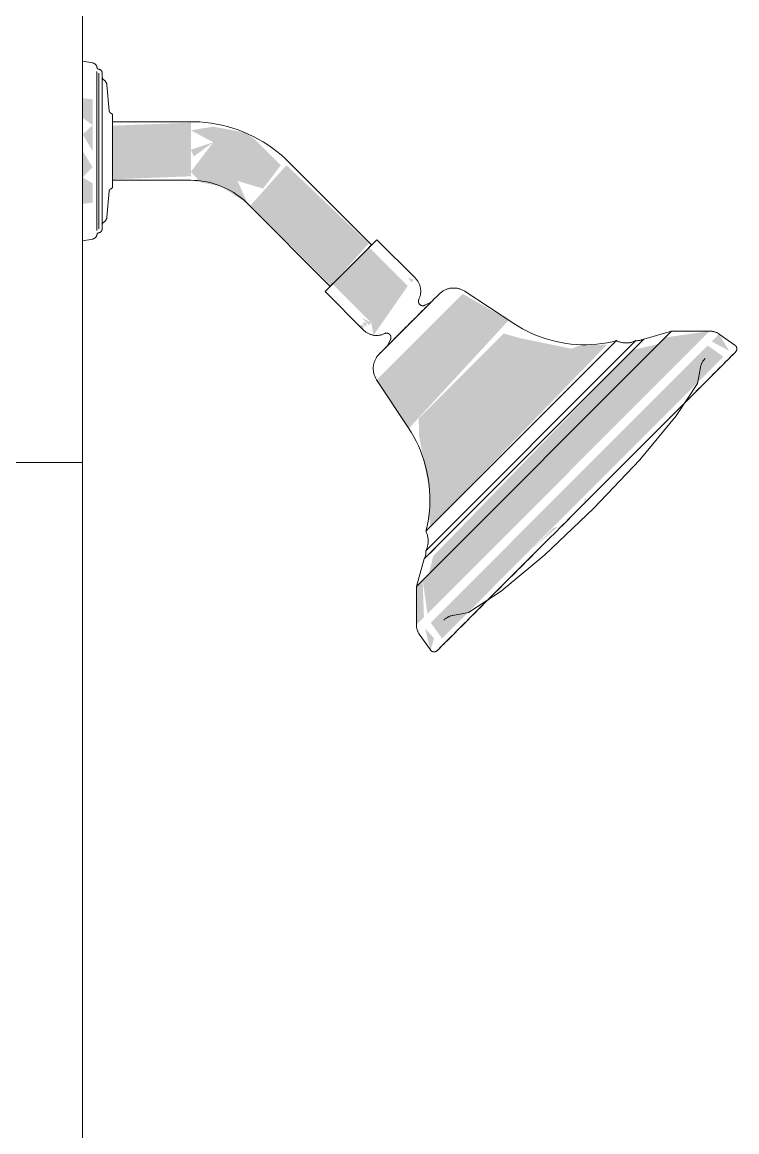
# Model space of a CAD drawing. Header units: inches. Extents: x -23034 to -8448, y -290 to 853.
# Drawn here: x -18796.84 to -18787.08, y 58.61 to 73.76 of the extents above; entities that cross this region are included whole.
import ezdxf

# ---------------------------------------------------------------- set-up
doc = ezdxf.new("R2010")
doc.units = ezdxf.units.IN
doc.header["$MEASUREMENT"] = 0
for name, color, linetype, lineweight in [('A-WALL-PATT', 111, 'Continuous', 25), ('I-WALL', 2, 'Continuous', 9), ('P-SANR-FIXT', 6, 'Continuous', 9)]:
    doc.layers.add(name, color=color, linetype=linetype, lineweight=lineweight)

# ---------------------------------------------------------------- blocks, each defined once
blk = doc.blocks.new('Shower-Kohler-Devonshire-T396_4X - Oil Rubbed Bronze-74810-Section 8')
at = {"layer": 'P-SANR-FIXT'}
h = blk.add_hatch(color=50, dxfattribs=at)
h.paths.add_polyline_path([(-25643.066, 72.353), (-25643.066, 72.706), (-25643.203, 72.72), (-25643.203, 72.451)], flags=0)
h.paths.add_polyline_path([(-25643.066, 72), (-25643.066, 72.353), (-25643.203, 72.225)], flags=0)
for points in [[(-25642.793, 71.614), (-25641.725, 71.655), (-25641.725, 72.386), (-25642.793, 72.346), (-25642.793, 71.65)], [(-25639.813, 70.163), (-25639.295, 70.738), (-25640.419, 71.806), (-25640.909, 71.259), (-25639.886, 70.236)], [(-25639.23, 69.486), (-25638.762, 70.159), (-25639.262, 69.659)], [(-25638.749, 68.212), (-25637.384, 69.691), (-25638.014, 70.051), (-25639.188, 68.877), (-25638.771, 68.244)], [(-25638.451, 66.874), (-25636.042, 69.357), (-25636.411, 69.347), (-25636.527, 69.302), (-25637.221, 69.444), (-25637.453, 69.509), (-25638.613, 68.349), (-25638.609, 68.118), (-25638.454, 67.294), (-25638.475, 67.025), (-25638.461, 66.939)], [(-25638.473, 66.231), (-25635.334, 69.369), (-25635.686, 69.285), (-25638.415, 66.472)]]:
    blk.add_hatch(color=50, dxfattribs=at).paths.add_polyline_path(points, flags=0)
h = blk.add_hatch(color=50, dxfattribs=at)
h.paths.add_polyline_path([(-25641.419, 72.119), (-25641.725, 72.019), (-25641.685, 71.926)], flags=0)
h.paths.add_polyline_path([(-25640.947, 71.278), (-25641.087, 71.591), (-25640.737, 71.487), (-25640.497, 71.806), (-25640.841, 72.151), (-25640.998, 72.255), (-25641.419, 72.332), (-25641.725, 72.283), (-25641.419, 72.119), (-25641.725, 71.717), (-25641.629, 71.614), (-25641.68, 71.591), (-25641.304, 71.516), (-25641.087, 71.372)], flags=0)
h = blk.add_hatch(color=50, dxfattribs=at)
h.paths.add_polyline_path([(-25643.203, 71.28), (-25643.066, 71.294), (-25643.066, 71.558), (-25643.203, 71.64)], flags=0)
h.paths.add_polyline_path([(-25643.203, 71.64), (-25643.066, 71.779), (-25643.203, 72), (-25643.203, 71.65)], flags=0)
h = blk.add_hatch(color=50, dxfattribs=at)
h.paths.add_polyline_path([(-25639.295, 69.626), (-25639.262, 69.659), (-25639.388, 69.722)], flags=0)
h.paths.add_polyline_path([(-25639.328, 69.593), (-25639.331, 69.659), (-25639.391, 69.659)], flags=0)
h.paths.add_polyline_path([(-25639.366, 69.556), (-25639.363, 69.626), (-25639.43, 69.626)], flags=0)
h.paths.add_polyline_path([(-25639.262, 69.659), (-25638.762, 70.159), (-25639.29, 70.686), (-25639.79, 70.186), (-25639.3, 69.697)], flags=0)
h.paths.add_polyline_path([(-25638.711, 70.211), (-25638.678, 70.244), (-25638.762, 70.268)], flags=0)
h = blk.add_hatch(color=50, dxfattribs=at)
h.paths.add_polyline_path([(-25638.559, 66.144), (-25638.493, 65.687), (-25634.638, 69.542), (-25635.248, 69.455), (-25638.473, 66.231)], flags=0)
h.paths.add_polyline_path([(-25638.645, 65.534), (-25638.542, 65.638), (-25638.559, 66.144), (-25638.645, 66.058), (-25638.645, 65.687)], flags=0)
h = blk.add_hatch(color=50, dxfattribs=at)
h.paths.add_polyline_path([(-25638.453, 65.191), (-25638.402, 65.349), (-25638.527, 65.485)], flags=0)
h.paths.add_polyline_path([(-25638.295, 65.349), (-25634.452, 69.192), (-25634.667, 69.346), (-25638.449, 65.563)], flags=0)
h.paths.add_polyline_path([(-25634.373, 69.271), (-25634.511, 69.502), (-25634.611, 69.401), (-25634.452, 69.314)], flags=0)
h = blk.add_hatch(color=50, dxfattribs=at)
h.paths.add_polyline_path([(-25636.349, 67.245), (-25636.347, 67.144), (-25636.326, 67.27)], flags=0)
h.paths.add_polyline_path([(-25637.043, 66.587), (-25636.714, 66.872), (-25636.772, 66.856), (-25636.991, 66.639)], flags=0)
at = {"layer": 'P-SANR-FIXT', "color": 250}
for p, q in [((-25643.066, 73.201), (-25643.203, 73.225)), ((-25643.007, 72), (-25643.007, 73.085)), ((-25643.007, 73.085), (-25643.007, 72)), ((-25642.981, 72), (-25642.981, 73.061)), ((-25642.981, 73.061), (-25642.981, 72)), ((-25642.893, 72.951), (-25642.925, 72.982)), ((-25642.84, 72.548), (-25642.871, 72.903)), ((-25641.725, 72.4), (-25642.793, 72.4)), ((-25642.793, 72), (-25642.793, 72.4)), ((-25642.793, 72.4), (-25642.793, 72.386)), ((-25643.007, 72), (-25643.007, 70.915)), ((-25643.007, 70.915), (-25643.007, 72)), ((-25642.981, 72), (-25642.981, 70.939)), ((-25642.981, 70.939), (-25642.981, 72)), ((-25642.793, 71.654), (-25642.793, 72)), ((-25639.257, 70.719), (-25640.381, 71.844)), ((-25642.793, 71.6), (-25642.793, 71.649)), ((-25642.793, 71.614), (-25642.793, 71.6)), ((-25642.793, 71.6), (-25641.725, 71.6)), ((-25642.871, 71.097), (-25642.84, 71.452)), ((-25640.947, 71.278), (-25639.822, 70.153)), ((-25642.925, 71.018), (-25642.893, 71.049)), ((-25643.203, 70.775), (-25643.066, 70.799)), ((-25639.893, 70.083), (-25639.186, 70.79)), ((-25639.295, 70.681), (-25639.257, 70.719)), ((-25639.257, 70.719), (-25639.266, 70.709)), ((-25638.659, 70.263), (-25639.186, 70.79)), ((-25639.822, 70.153), (-25639.785, 70.191)), ((-25639.813, 70.163), (-25639.822, 70.153)), ((-25639.893, 70.083), (-25639.366, 69.556)), ((-25637.316, 69.646), (-25637.98, 70.084)), ((-25638.445, 69.937), (-25639.04, 69.341)), ((-25639.04, 69.341), (-25638.445, 69.937)), ((-25638.445, 69.937), (-25638.531, 69.894)), ((-25635.161, 69.542), (-25638.645, 66.058)), ((-25635.161, 69.542), (-25635.537, 69.434)), ((-25634.638, 69.542), (-25635.161, 69.542)), ((-25638.998, 69.427), (-25639.04, 69.341)), ((-25635.537, 69.434), (-25638.537, 66.434)), ((-25635.646, 69.412), (-25638.515, 66.543)), ((-25638.515, 66.543), (-25635.646, 69.412)), ((-25635.913, 69.412), (-25638.515, 66.81)), ((-25635.686, 69.285), (-25635.537, 69.434)), ((-25634.294, 69.35), (-25634.511, 69.502)), ((-25639.188, 68.877), (-25638.749, 68.212)), ((-25635.899, 67.644), (-25635.978, 67.564)), ((-25638.537, 66.434), (-25638.389, 66.582)), ((-25638.537, 66.434), (-25638.645, 66.058)), ((-25638.645, 66.058), (-25638.645, 65.534)), ((-25638.605, 65.407), (-25638.453, 65.191))]:
    blk.add_line(p, q, dxfattribs=at)
at = {"layer": 'P-SANR-FIXT', "color": 250, "flags": 128}
for points in [[(-25643.066, 73.201), (-25643.063, 73.2), (-25643.06, 73.199), (-25643.057, 73.199), (-25643.055, 73.198), (-25643.052, 73.197), (-25643.049, 73.196), (-25643.047, 73.194), (-25643.044, 73.193), (-25643.041, 73.192), (-25643.039, 73.19), (-25643.037, 73.188), (-25643.034, 73.187), (-25643.032, 73.185), (-25643.03, 73.183), (-25643.028, 73.181), (-25643.026, 73.179), (-25643.024, 73.177), (-25643.022, 73.174), (-25643.02, 73.172), (-25643.018, 73.17), (-25643.017, 73.167), (-25643.015, 73.165), (-25643.014, 73.162), (-25643.012, 73.16), (-25643.011, 73.157), (-25643.01, 73.154), (-25643.009, 73.151), (-25643.008, 73.149), (-25643.008, 73.146), (-25643.007, 73.143), (-25643.007, 73.141)], [(-25643.007, 73.141), (-25643.007, 73.14), (-25643.007, 73.139), (-25643.006, 73.138), (-25643.006, 73.137), (-25643.006, 73.136), (-25643.006, 73.135), (-25643.006, 73.134), (-25643.005, 73.133), (-25643.005, 73.132), (-25643.005, 73.131), (-25643.004, 73.13), (-25643.004, 73.129), (-25643.003, 73.128), (-25643.003, 73.127), (-25643.002, 73.127), (-25643.002, 73.126), (-25643.001, 73.125), (-25643, 73.124), (-25643, 73.123), (-25642.999, 73.123), (-25642.998, 73.122), (-25642.997, 73.121), (-25642.997, 73.121), (-25642.996, 73.12), (-25642.995, 73.12), (-25642.994, 73.119), (-25642.993, 73.119), (-25642.992, 73.118), (-25642.991, 73.118), (-25642.991, 73.117), (-25642.99, 73.117), (-25642.989, 73.117), (-25642.988, 73.116), (-25642.987, 73.116), (-25642.986, 73.116), (-25642.985, 73.116), (-25642.984, 73.116), (-25642.983, 73.116), (-25642.982, 73.116), (-25642.981, 73.116)], [(-25642.981, 73.116), (-25642.979, 73.115), (-25642.977, 73.115), (-25642.975, 73.114), (-25642.973, 73.114), (-25642.971, 73.113), (-25642.97, 73.113), (-25642.968, 73.112), (-25642.966, 73.111), (-25642.964, 73.11), (-25642.962, 73.109), (-25642.96, 73.108), (-25642.959, 73.107), (-25642.957, 73.106), (-25642.956, 73.104), (-25642.954, 73.103), (-25642.952, 73.102), (-25642.951, 73.1), (-25642.95, 73.099), (-25642.948, 73.097), (-25642.947, 73.095), (-25642.946, 73.094), (-25642.945, 73.092), (-25642.944, 73.09), (-25642.943, 73.088), (-25642.942, 73.087), (-25642.941, 73.085), (-25642.94, 73.083), (-25642.94, 73.081), (-25642.939, 73.079), (-25642.938, 73.077), (-25642.938, 73.075), (-25642.938, 73.073), (-25642.937, 73.071), (-25642.937, 73.069), (-25642.937, 73.067), (-25642.937, 73.065)], [(-25642.937, 72), (-25642.937, 72.043), (-25642.937, 72.085), (-25642.937, 72.127), (-25642.937, 72.17), (-25642.937, 72.212), (-25642.937, 72.253), (-25642.937, 72.294), (-25642.937, 72.335), (-25642.937, 72.375), (-25642.937, 72.415), (-25642.937, 72.454), (-25642.937, 72.492), (-25642.937, 72.529), (-25642.937, 72.566), (-25642.937, 72.601), (-25642.937, 72.636), (-25642.937, 72.67), (-25642.937, 72.702), (-25642.937, 72.734), (-25642.937, 72.764), (-25642.937, 72.793), (-25642.937, 72.821), (-25642.937, 72.847), (-25642.937, 72.872), (-25642.937, 72.896), (-25642.937, 72.918), (-25642.937, 72.939), (-25642.937, 72.959), (-25642.937, 72.976), (-25642.937, 72.993), (-25642.937, 73.007), (-25642.937, 73.02), (-25642.937, 73.032), (-25642.937, 73.041), (-25642.937, 73.049), (-25642.937, 73.056), (-25642.937, 73.061), (-25642.937, 73.064), (-25642.937, 73.065)], [(-25642.937, 73.065), (-25642.937, 73.064), (-25642.937, 73.062), (-25642.937, 73.057), (-25642.937, 73.051), (-25642.937, 73.044), (-25642.937, 73.034), (-25642.937, 73.023), (-25642.937, 73.011), (-25642.937, 72.997), (-25642.937, 72.981), (-25642.937, 72.964), (-25642.937, 72.945), (-25642.937, 72.924), (-25642.937, 72.902), (-25642.937, 72.879), (-25642.937, 72.854), (-25642.937, 72.828), (-25642.937, 72.801), (-25642.937, 72.772), (-25642.937, 72.742), (-25642.937, 72.711), (-25642.937, 72.679), (-25642.937, 72.645), (-25642.937, 72.611), (-25642.937, 72.575), (-25642.937, 72.539), (-25642.937, 72.502), (-25642.937, 72.464), (-25642.937, 72.425), (-25642.937, 72.386), (-25642.937, 72.346), (-25642.937, 72.305), (-25642.937, 72.264), (-25642.937, 72.223), (-25642.937, 72.181), (-25642.937, 72.139), (-25642.937, 72.097), (-25642.937, 72.054), (-25642.937, 72.011), (-25642.937, 72)], [(-25642.937, 73.012), (-25642.937, 73.01), (-25642.937, 73.009), (-25642.937, 73.007), (-25642.937, 73.005), (-25642.936, 73.004), (-25642.936, 73.002), (-25642.935, 73), (-25642.935, 72.999), (-25642.934, 72.997), (-25642.934, 72.995), (-25642.933, 72.994), (-25642.932, 72.992), (-25642.931, 72.991), (-25642.931, 72.989), (-25642.93, 72.988), (-25642.929, 72.987), (-25642.928, 72.985), (-25642.926, 72.984), (-25642.925, 72.983), (-25642.925, 72.982)], [(-25642.893, 72.951), (-25642.891, 72.948), (-25642.889, 72.946), (-25642.887, 72.944), (-25642.885, 72.941), (-25642.884, 72.939), (-25642.882, 72.936), (-25642.881, 72.934), (-25642.879, 72.931), (-25642.878, 72.928), (-25642.877, 72.925), (-25642.876, 72.923), (-25642.875, 72.92), (-25642.874, 72.917), (-25642.873, 72.914), (-25642.872, 72.911), (-25642.872, 72.908), (-25642.871, 72.905), (-25642.871, 72.903)], [(-25642.84, 72.548), (-25642.84, 72.546), (-25642.84, 72.545), (-25642.84, 72.543), (-25642.839, 72.542), (-25642.839, 72.54), (-25642.838, 72.539), (-25642.838, 72.537), (-25642.837, 72.536), (-25642.837, 72.534), (-25642.836, 72.533), (-25642.835, 72.532), (-25642.834, 72.531), (-25642.834, 72.529), (-25642.833, 72.528), (-25642.832, 72.527), (-25642.831, 72.526), (-25642.83, 72.525), (-25642.829, 72.524), (-25642.828, 72.522), (-25642.826, 72.522), (-25642.825, 72.521), (-25642.824, 72.52), (-25642.823, 72.519), (-25642.821, 72.518), (-25642.82, 72.517), (-25642.819, 72.517), (-25642.817, 72.516), (-25642.816, 72.515), (-25642.815, 72.515)], [(-25642.815, 72.515), (-25642.814, 72.515), (-25642.813, 72.514), (-25642.812, 72.514), (-25642.81, 72.513), (-25642.809, 72.512), (-25642.808, 72.512), (-25642.807, 72.511), (-25642.806, 72.51), (-25642.805, 72.509), (-25642.804, 72.508), (-25642.803, 72.507), (-25642.802, 72.506), (-25642.801, 72.505), (-25642.8, 72.504), (-25642.799, 72.503), (-25642.798, 72.502), (-25642.798, 72.501), (-25642.797, 72.499), (-25642.796, 72.498), (-25642.796, 72.497), (-25642.795, 72.496), (-25642.795, 72.494), (-25642.794, 72.493), (-25642.794, 72.492), (-25642.793, 72.49), (-25642.793, 72.489), (-25642.793, 72.488), (-25642.793, 72.486), (-25642.793, 72.485), (-25642.793, 72.483), (-25642.793, 72.483)], [(-25642.793, 72), (-25642.793, 72.019), (-25642.793, 72.039), (-25642.793, 72.058), (-25642.793, 72.077), (-25642.793, 72.096), (-25642.793, 72.115), (-25642.793, 72.133), (-25642.793, 72.152), (-25642.793, 72.17), (-25642.793, 72.188), (-25642.793, 72.206), (-25642.793, 72.223), (-25642.793, 72.24), (-25642.793, 72.256), (-25642.793, 72.273), (-25642.793, 72.288), (-25642.793, 72.303), (-25642.793, 72.318), (-25642.793, 72.333), (-25642.793, 72.346), (-25642.793, 72.359), (-25642.793, 72.372), (-25642.793, 72.384), (-25642.793, 72.395), (-25642.793, 72.406), (-25642.793, 72.416), (-25642.793, 72.426), (-25642.793, 72.434), (-25642.793, 72.443), (-25642.793, 72.45), (-25642.793, 72.456), (-25642.793, 72.462), (-25642.793, 72.468), (-25642.793, 72.472), (-25642.793, 72.476), (-25642.793, 72.479), (-25642.793, 72.481), (-25642.793, 72.482), (-25642.793, 72.483)], [(-25642.793, 72.483), (-25642.793, 72.482), (-25642.793, 72.481), (-25642.793, 72.479), (-25642.793, 72.476), (-25642.793, 72.473), (-25642.793, 72.469), (-25642.793, 72.464), (-25642.793, 72.458), (-25642.793, 72.452), (-25642.793, 72.445), (-25642.793, 72.437), (-25642.793, 72.428), (-25642.793, 72.419), (-25642.793, 72.409), (-25642.793, 72.398), (-25642.793, 72.387)], [(-25640.381, 71.844), (-25640.436, 71.896), (-25640.493, 71.947), (-25640.552, 71.995), (-25640.612, 72.04), (-25640.675, 72.084), (-25640.739, 72.124), (-25640.805, 72.162), (-25640.872, 72.198), (-25640.941, 72.231), (-25641.01, 72.261), (-25641.081, 72.288), (-25641.153, 72.312), (-25641.226, 72.333), (-25641.3, 72.352), (-25641.375, 72.367), (-25641.449, 72.38), (-25641.525, 72.389), (-25641.601, 72.396), (-25641.676, 72.399), (-25641.725, 72.4)], [(-25642.937, 72), (-25642.937, 71.957), (-25642.937, 71.915), (-25642.937, 71.873), (-25642.937, 71.83), (-25642.937, 71.788), (-25642.937, 71.747), (-25642.937, 71.706), (-25642.937, 71.665), (-25642.937, 71.625), (-25642.937, 71.585), (-25642.937, 71.546), (-25642.937, 71.508), (-25642.937, 71.471), (-25642.937, 71.434), (-25642.937, 71.399), (-25642.937, 71.364), (-25642.937, 71.33), (-25642.937, 71.298), (-25642.937, 71.266), (-25642.937, 71.236), (-25642.937, 71.207), (-25642.937, 71.179), (-25642.937, 71.153), (-25642.937, 71.128), (-25642.937, 71.104), (-25642.937, 71.082), (-25642.937, 71.061), (-25642.937, 71.041), (-25642.937, 71.024), (-25642.937, 71.007), (-25642.937, 70.993), (-25642.937, 70.98), (-25642.937, 70.968), (-25642.937, 70.959), (-25642.937, 70.951), (-25642.937, 70.944), (-25642.937, 70.939), (-25642.937, 70.936), (-25642.937, 70.935)], [(-25642.937, 70.935), (-25642.937, 70.936), (-25642.937, 70.938), (-25642.937, 70.943), (-25642.937, 70.949), (-25642.937, 70.956), (-25642.937, 70.966), (-25642.937, 70.977), (-25642.937, 70.989), (-25642.937, 71.003), (-25642.937, 71.019), (-25642.937, 71.036), (-25642.937, 71.055), (-25642.937, 71.076), (-25642.937, 71.098), (-25642.937, 71.121), (-25642.937, 71.146), (-25642.937, 71.172), (-25642.937, 71.199), (-25642.937, 71.228), (-25642.937, 71.258), (-25642.937, 71.289), (-25642.937, 71.321), (-25642.937, 71.355), (-25642.937, 71.389), (-25642.937, 71.425), (-25642.937, 71.461), (-25642.937, 71.498), (-25642.937, 71.536), (-25642.937, 71.575), (-25642.937, 71.614), (-25642.937, 71.654), (-25642.937, 71.695), (-25642.937, 71.736), (-25642.937, 71.777), (-25642.937, 71.819), (-25642.937, 71.861), (-25642.937, 71.903), (-25642.937, 71.946), (-25642.937, 71.989), (-25642.937, 72)], [(-25642.793, 71.65), (-25642.793, 71.664), (-25642.793, 71.678), (-25642.793, 71.692), (-25642.793, 71.708), (-25642.793, 71.723), (-25642.793, 71.739), (-25642.793, 71.756), (-25642.793, 71.773), (-25642.793, 71.79), (-25642.793, 71.807), (-25642.793, 71.825), (-25642.793, 71.843), (-25642.793, 71.862), (-25642.793, 71.88), (-25642.793, 71.899), (-25642.793, 71.918), (-25642.793, 71.937), (-25642.793, 71.956), (-25642.793, 71.975), (-25642.793, 71.995), (-25642.793, 72)], [(-25642.793, 71.517), (-25642.793, 71.518), (-25642.793, 71.519), (-25642.793, 71.521), (-25642.793, 71.524), (-25642.793, 71.527), (-25642.793, 71.531), (-25642.793, 71.536), (-25642.793, 71.542), (-25642.793, 71.548), (-25642.793, 71.555), (-25642.793, 71.563), (-25642.793, 71.572), (-25642.793, 71.581), (-25642.793, 71.591), (-25642.793, 71.602), (-25642.793, 71.613), (-25642.793, 71.625), (-25642.793, 71.637), (-25642.793, 71.65)], [(-25642.815, 71.485), (-25642.817, 71.484), (-25642.818, 71.484), (-25642.82, 71.483), (-25642.821, 71.482), (-25642.822, 71.481), (-25642.823, 71.481), (-25642.825, 71.48), (-25642.826, 71.479), (-25642.827, 71.478), (-25642.828, 71.477), (-25642.829, 71.476), (-25642.83, 71.475), (-25642.831, 71.474), (-25642.832, 71.472), (-25642.833, 71.471), (-25642.834, 71.47), (-25642.835, 71.469), (-25642.836, 71.467), (-25642.836, 71.466), (-25642.837, 71.465), (-25642.838, 71.463), (-25642.838, 71.462), (-25642.839, 71.46), (-25642.839, 71.459), (-25642.839, 71.458), (-25642.84, 71.456), (-25642.84, 71.455), (-25642.84, 71.453), (-25642.84, 71.452)], [(-25642.793, 71.517), (-25642.793, 71.516), (-25642.793, 71.515), (-25642.793, 71.513), (-25642.793, 71.512), (-25642.793, 71.51), (-25642.794, 71.509), (-25642.794, 71.508), (-25642.794, 71.506), (-25642.795, 71.505), (-25642.795, 71.504), (-25642.796, 71.503), (-25642.796, 71.501), (-25642.797, 71.5), (-25642.798, 71.499), (-25642.799, 71.498), (-25642.799, 71.497), (-25642.8, 71.496), (-25642.801, 71.494), (-25642.802, 71.493), (-25642.803, 71.492), (-25642.804, 71.492), (-25642.805, 71.491), (-25642.806, 71.49), (-25642.807, 71.489), (-25642.808, 71.488), (-25642.81, 71.487), (-25642.811, 71.487), (-25642.812, 71.486), (-25642.813, 71.486), (-25642.815, 71.485), (-25642.815, 71.485)], [(-25642.793, 71.616), (-25642.793, 71.605), (-25642.793, 71.594), (-25642.793, 71.584), (-25642.793, 71.574), (-25642.793, 71.566), (-25642.793, 71.557), (-25642.793, 71.55), (-25642.793, 71.544), (-25642.793, 71.538), (-25642.793, 71.532), (-25642.793, 71.528), (-25642.793, 71.524), (-25642.793, 71.521), (-25642.793, 71.519), (-25642.793, 71.518), (-25642.793, 71.517)], [(-25641.725, 71.6), (-25641.681, 71.599), (-25641.637, 71.596), (-25641.593, 71.592), (-25641.549, 71.586), (-25641.506, 71.578), (-25641.463, 71.568), (-25641.421, 71.557), (-25641.379, 71.544), (-25641.337, 71.529), (-25641.296, 71.513), (-25641.256, 71.495), (-25641.217, 71.476), (-25641.178, 71.455), (-25641.14, 71.432), (-25641.104, 71.408), (-25641.068, 71.382), (-25641.033, 71.355), (-25640.999, 71.327), (-25640.967, 71.297), (-25640.947, 71.278)], [(-25642.871, 71.097), (-25642.872, 71.094), (-25642.872, 71.091), (-25642.873, 71.088), (-25642.873, 71.085), (-25642.874, 71.082), (-25642.875, 71.079), (-25642.876, 71.076), (-25642.877, 71.073), (-25642.879, 71.07), (-25642.88, 71.068), (-25642.881, 71.065), (-25642.883, 71.062), (-25642.885, 71.06), (-25642.886, 71.057), (-25642.888, 71.055), (-25642.89, 71.053), (-25642.892, 71.05), (-25642.893, 71.049)], [(-25642.981, 70.884), (-25642.982, 70.884), (-25642.983, 70.884), (-25642.984, 70.884), (-25642.985, 70.884), (-25642.986, 70.884), (-25642.987, 70.884), (-25642.988, 70.883), (-25642.989, 70.883), (-25642.99, 70.883), (-25642.991, 70.882), (-25642.992, 70.882), (-25642.993, 70.882), (-25642.994, 70.881), (-25642.995, 70.881), (-25642.996, 70.88), (-25642.996, 70.879), (-25642.997, 70.879), (-25642.998, 70.878), (-25642.999, 70.877), (-25642.999, 70.877), (-25643, 70.876), (-25643.001, 70.875), (-25643.001, 70.874), (-25643.002, 70.874), (-25643.003, 70.873), (-25643.003, 70.872), (-25643.004, 70.871), (-25643.004, 70.87), (-25643.005, 70.869), (-25643.005, 70.868), (-25643.005, 70.867), (-25643.006, 70.866), (-25643.006, 70.865), (-25643.006, 70.864), (-25643.006, 70.863), (-25643.006, 70.862), (-25643.007, 70.861), (-25643.007, 70.86), (-25643.007, 70.859), (-25643.007, 70.859)], [(-25642.937, 70.935), (-25642.937, 70.933), (-25642.937, 70.931), (-25642.937, 70.929), (-25642.938, 70.927), (-25642.938, 70.925), (-25642.939, 70.923), (-25642.939, 70.921), (-25642.94, 70.919), (-25642.94, 70.917), (-25642.941, 70.915), (-25642.942, 70.913), (-25642.943, 70.911), (-25642.944, 70.91), (-25642.945, 70.908), (-25642.946, 70.906), (-25642.947, 70.905), (-25642.948, 70.903), (-25642.95, 70.901), (-25642.951, 70.9), (-25642.953, 70.898), (-25642.954, 70.897), (-25642.956, 70.896), (-25642.957, 70.894), (-25642.959, 70.893), (-25642.961, 70.892), (-25642.962, 70.891), (-25642.964, 70.89), (-25642.966, 70.889), (-25642.968, 70.888), (-25642.97, 70.887), (-25642.972, 70.887), (-25642.974, 70.886), (-25642.975, 70.886), (-25642.977, 70.885), (-25642.979, 70.885), (-25642.981, 70.884)], [(-25642.925, 71.018), (-25642.926, 71.017), (-25642.927, 71.016), (-25642.928, 71.014), (-25642.929, 71.013), (-25642.93, 71.012), (-25642.931, 71.01), (-25642.932, 71.009), (-25642.933, 71.007), (-25642.933, 71.006), (-25642.934, 71.004), (-25642.935, 71.002), (-25642.935, 71.001), (-25642.936, 70.999), (-25642.936, 70.997), (-25642.936, 70.996), (-25642.937, 70.994), (-25642.937, 70.992), (-25642.937, 70.991), (-25642.937, 70.989), (-25642.937, 70.988)], [(-25643.007, 70.859), (-25643.007, 70.856), (-25643.008, 70.853), (-25643.009, 70.851), (-25643.009, 70.848), (-25643.01, 70.845), (-25643.012, 70.842), (-25643.013, 70.84), (-25643.014, 70.837), (-25643.016, 70.835), (-25643.017, 70.832), (-25643.019, 70.83), (-25643.02, 70.827), (-25643.022, 70.825), (-25643.024, 70.823), (-25643.026, 70.821), (-25643.028, 70.819), (-25643.03, 70.817), (-25643.032, 70.815), (-25643.035, 70.813), (-25643.037, 70.811), (-25643.04, 70.81), (-25643.042, 70.808), (-25643.045, 70.807), (-25643.047, 70.805), (-25643.05, 70.804), (-25643.053, 70.803), (-25643.055, 70.802), (-25643.058, 70.801), (-25643.061, 70.8), (-25643.064, 70.8), (-25643.066, 70.799)], [(-25638.659, 70.263), (-25638.652, 70.255), (-25638.645, 70.248), (-25638.639, 70.24), (-25638.633, 70.232), (-25638.627, 70.224), (-25638.622, 70.216), (-25638.617, 70.207), (-25638.612, 70.198), (-25638.608, 70.189), (-25638.604, 70.18), (-25638.6, 70.17), (-25638.597, 70.161), (-25638.594, 70.151), (-25638.592, 70.142), (-25638.59, 70.132), (-25638.588, 70.122), (-25638.587, 70.112), (-25638.586, 70.102), (-25638.586, 70.092), (-25638.586, 70.082), (-25638.586, 70.072), (-25638.587, 70.062), (-25638.588, 70.052), (-25638.59, 70.042), (-25638.591, 70.033), (-25638.594, 70.023), (-25638.596, 70.013), (-25638.6, 70.004), (-25638.603, 69.994), (-25638.607, 69.985), (-25638.611, 69.976), (-25638.612, 69.975)], [(-25638.333, 70.048), (-25638.325, 70.056), (-25638.317, 70.064), (-25638.308, 70.071), (-25638.299, 70.077), (-25638.29, 70.084), (-25638.28, 70.09), (-25638.271, 70.095), (-25638.261, 70.101), (-25638.251, 70.106), (-25638.24, 70.11), (-25638.23, 70.114), (-25638.219, 70.118), (-25638.208, 70.121), (-25638.198, 70.123), (-25638.187, 70.126), (-25638.176, 70.128), (-25638.164, 70.129), (-25638.153, 70.13), (-25638.142, 70.13), (-25638.131, 70.13), (-25638.12, 70.13), (-25638.108, 70.129), (-25638.097, 70.128), (-25638.086, 70.126), (-25638.075, 70.124), (-25638.064, 70.121), (-25638.053, 70.118), (-25638.043, 70.115), (-25638.032, 70.111), (-25638.022, 70.107), (-25638.012, 70.102), (-25638.002, 70.097), (-25637.992, 70.091), (-25637.982, 70.085), (-25637.98, 70.084)], [(-25638.333, 70.048), (-25638.334, 70.048), (-25638.335, 70.047), (-25638.336, 70.045), (-25638.339, 70.043), (-25638.341, 70.04), (-25638.345, 70.037), (-25638.349, 70.032), (-25638.354, 70.028), (-25638.36, 70.022), (-25638.366, 70.016), (-25638.372, 70.009), (-25638.38, 70.002), (-25638.387, 69.994), (-25638.396, 69.986), (-25638.405, 69.977), (-25638.414, 69.967), (-25638.424, 69.957), (-25638.435, 69.947), (-25638.446, 69.936), (-25638.457, 69.924), (-25638.469, 69.912), (-25638.482, 69.9), (-25638.495, 69.887), (-25638.508, 69.874), (-25638.521, 69.86), (-25638.535, 69.846), (-25638.55, 69.832), (-25638.564, 69.817), (-25638.579, 69.803), (-25638.594, 69.787), (-25638.61, 69.772), (-25638.625, 69.756), (-25638.641, 69.741), (-25638.657, 69.725), (-25638.673, 69.709), (-25638.689, 69.692), (-25638.705, 69.676), (-25638.722, 69.66), (-25638.738, 69.644), (-25638.754, 69.627), (-25638.771, 69.611), (-25638.787, 69.594), (-25638.803, 69.578), (-25638.819, 69.562), (-25638.835, 69.546), (-25638.851, 69.53), (-25638.867, 69.515), (-25638.883, 69.499), (-25638.898, 69.484), (-25638.913, 69.469), (-25638.928, 69.454), (-25638.942, 69.44), (-25638.956, 69.425), (-25638.97, 69.412), (-25638.983, 69.398), (-25638.996, 69.385), (-25639.009, 69.373), (-25639.021, 69.36), (-25639.033, 69.349), (-25639.044, 69.337), (-25639.055, 69.327), (-25639.065, 69.316), (-25639.075, 69.306), (-25639.084, 69.297), (-25639.093, 69.288), (-25639.101, 69.28), (-25639.109, 69.273), (-25639.116, 69.266), (-25639.122, 69.259), (-25639.128, 69.254), (-25639.133, 69.248), (-25639.138, 69.244), (-25639.142, 69.24), (-25639.145, 69.237), (-25639.148, 69.234), (-25639.15, 69.232), (-25639.151, 69.231), (-25639.152, 69.23)], [(-25639.152, 69.23), (-25639.151, 69.23), (-25639.15, 69.231), (-25639.149, 69.233), (-25639.147, 69.235), (-25639.144, 69.238), (-25639.14, 69.242), (-25639.136, 69.246), (-25639.131, 69.251), (-25639.126, 69.256), (-25639.119, 69.262), (-25639.113, 69.269), (-25639.105, 69.276), (-25639.098, 69.284), (-25639.089, 69.292), (-25639.08, 69.301), (-25639.071, 69.311), (-25639.061, 69.321), (-25639.05, 69.331), (-25639.039, 69.342), (-25639.028, 69.354), (-25639.016, 69.366), (-25639.003, 69.378), (-25638.99, 69.391), (-25638.977, 69.404), (-25638.964, 69.418), (-25638.95, 69.432), (-25638.935, 69.446), (-25638.921, 69.461), (-25638.906, 69.476), (-25638.891, 69.491), (-25638.875, 69.506), (-25638.86, 69.522), (-25638.844, 69.538), (-25638.828, 69.553), (-25638.812, 69.57), (-25638.796, 69.586), (-25638.78, 69.602), (-25638.763, 69.618), (-25638.747, 69.635), (-25638.731, 69.651), (-25638.714, 69.667), (-25638.698, 69.684), (-25638.682, 69.7), (-25638.666, 69.716), (-25638.65, 69.732), (-25638.634, 69.748), (-25638.618, 69.764), (-25638.603, 69.779), (-25638.587, 69.794), (-25638.572, 69.809), (-25638.557, 69.824), (-25638.543, 69.839), (-25638.529, 69.853), (-25638.515, 69.867), (-25638.502, 69.88), (-25638.489, 69.893), (-25638.476, 69.906), (-25638.464, 69.918), (-25638.452, 69.93), (-25638.441, 69.941), (-25638.43, 69.952), (-25638.42, 69.962), (-25638.41, 69.972), (-25638.401, 69.981), (-25638.392, 69.99), (-25638.384, 69.998), (-25638.376, 70.005), (-25638.369, 70.012), (-25638.363, 70.019), (-25638.357, 70.025), (-25638.352, 70.03), (-25638.347, 70.034), (-25638.343, 70.038), (-25638.34, 70.042), (-25638.337, 70.044), (-25638.335, 70.046), (-25638.334, 70.048), (-25638.333, 70.048)], [(-25638.612, 69.975), (-25638.613, 69.973), (-25638.613, 69.971), (-25638.614, 69.969), (-25638.615, 69.966), (-25638.616, 69.964), (-25638.616, 69.962), (-25638.617, 69.959), (-25638.617, 69.957), (-25638.617, 69.954), (-25638.618, 69.952), (-25638.618, 69.95), (-25638.618, 69.947), (-25638.618, 69.945), (-25638.617, 69.942), (-25638.617, 69.94), (-25638.617, 69.938), (-25638.616, 69.935), (-25638.616, 69.933), (-25638.615, 69.931), (-25638.614, 69.928), (-25638.613, 69.926), (-25638.612, 69.924), (-25638.611, 69.922), (-25638.61, 69.92), (-25638.609, 69.917), (-25638.608, 69.915), (-25638.606, 69.913), (-25638.605, 69.911), (-25638.603, 69.91), (-25638.602, 69.908), (-25638.6, 69.906), (-25638.598, 69.904), (-25638.597, 69.903), (-25638.595, 69.901), (-25638.593, 69.9), (-25638.591, 69.898), (-25638.589, 69.897), (-25638.587, 69.896), (-25638.585, 69.895), (-25638.582, 69.894), (-25638.58, 69.893), (-25638.578, 69.892), (-25638.576, 69.891), (-25638.573, 69.89), (-25638.571, 69.89), (-25638.569, 69.889), (-25638.566, 69.889), (-25638.564, 69.889), (-25638.562, 69.888), (-25638.559, 69.888), (-25638.557, 69.888), (-25638.554, 69.888), (-25638.552, 69.888), (-25638.549, 69.889), (-25638.547, 69.889), (-25638.545, 69.89), (-25638.542, 69.89), (-25638.54, 69.891), (-25638.538, 69.891), (-25638.535, 69.892), (-25638.533, 69.893), (-25638.531, 69.894), (-25638.531, 69.894)], [(-25639.079, 69.508), (-25639.088, 69.504), (-25639.097, 69.5), (-25639.106, 69.496), (-25639.116, 69.493), (-25639.125, 69.491), (-25639.135, 69.488), (-25639.145, 69.486), (-25639.155, 69.485), (-25639.165, 69.484), (-25639.175, 69.483), (-25639.185, 69.482), (-25639.195, 69.482), (-25639.205, 69.483), (-25639.215, 69.484), (-25639.225, 69.485), (-25639.234, 69.486), (-25639.244, 69.488), (-25639.254, 69.491), (-25639.264, 69.494), (-25639.273, 69.497), (-25639.282, 69.5), (-25639.292, 69.504), (-25639.301, 69.508), (-25639.31, 69.513), (-25639.318, 69.518), (-25639.327, 69.523), (-25639.335, 69.529), (-25639.343, 69.535), (-25639.351, 69.541), (-25639.358, 69.548), (-25639.365, 69.555), (-25639.366, 69.556)], [(-25638.998, 69.427), (-25638.997, 69.429), (-25638.996, 69.432), (-25638.995, 69.434), (-25638.994, 69.436), (-25638.994, 69.439), (-25638.993, 69.441), (-25638.993, 69.443), (-25638.992, 69.446), (-25638.992, 69.448), (-25638.992, 69.45), (-25638.992, 69.453), (-25638.992, 69.455), (-25638.992, 69.458), (-25638.992, 69.46), (-25638.992, 69.462), (-25638.993, 69.465), (-25638.993, 69.467), (-25638.994, 69.47), (-25638.994, 69.472), (-25638.995, 69.474), (-25638.996, 69.476), (-25638.997, 69.479), (-25638.998, 69.481), (-25638.999, 69.483), (-25639, 69.485), (-25639.002, 69.487), (-25639.003, 69.489), (-25639.004, 69.491), (-25639.006, 69.493), (-25639.008, 69.495), (-25639.009, 69.496), (-25639.011, 69.498), (-25639.013, 69.5), (-25639.015, 69.501), (-25639.016, 69.503), (-25639.018, 69.504), (-25639.021, 69.505), (-25639.023, 69.507), (-25639.025, 69.508), (-25639.027, 69.509), (-25639.029, 69.51), (-25639.031, 69.511), (-25639.034, 69.511), (-25639.036, 69.512), (-25639.038, 69.513), (-25639.041, 69.513), (-25639.043, 69.514), (-25639.045, 69.514), (-25639.048, 69.514), (-25639.05, 69.514), (-25639.053, 69.514), (-25639.055, 69.514), (-25639.057, 69.514), (-25639.06, 69.514), (-25639.062, 69.513), (-25639.065, 69.513), (-25639.067, 69.512), (-25639.069, 69.512), (-25639.072, 69.511), (-25639.074, 69.51), (-25639.076, 69.509), (-25639.078, 69.508), (-25639.079, 69.508)], [(-25637.316, 69.646), (-25637.256, 69.609), (-25637.196, 69.574), (-25637.133, 69.541), (-25637.07, 69.511), (-25637.006, 69.483), (-25636.94, 69.458), (-25636.873, 69.436), (-25636.806, 69.417), (-25636.738, 69.4), (-25636.669, 69.386), (-25636.6, 69.374), (-25636.53, 69.366), (-25636.46, 69.36), (-25636.39, 69.357), (-25636.32, 69.357), (-25636.25, 69.359), (-25636.18, 69.365), (-25636.11, 69.373), (-25636.041, 69.384), (-25635.972, 69.398), (-25635.913, 69.412)], [(-25634.638, 69.542), (-25634.629, 69.541), (-25634.62, 69.541), (-25634.611, 69.54), (-25634.603, 69.539), (-25634.594, 69.537), (-25634.585, 69.535), (-25634.577, 69.533), (-25634.568, 69.53), (-25634.56, 69.527), (-25634.552, 69.524), (-25634.543, 69.521), (-25634.536, 69.517), (-25634.528, 69.512), (-25634.52, 69.508), (-25634.513, 69.503), (-25634.511, 69.502)], [(-25635.913, 69.412), (-25635.902, 69.407), (-25635.891, 69.402), (-25635.88, 69.398), (-25635.868, 69.394), (-25635.856, 69.391), (-25635.845, 69.388), (-25635.833, 69.385), (-25635.821, 69.384), (-25635.809, 69.382), (-25635.797, 69.381), (-25635.785, 69.381), (-25635.772, 69.381), (-25635.76, 69.381), (-25635.748, 69.382), (-25635.736, 69.384), (-25635.724, 69.386), (-25635.712, 69.388), (-25635.701, 69.391), (-25635.689, 69.395), (-25635.678, 69.399), (-25635.666, 69.403), (-25635.655, 69.408), (-25635.646, 69.412)], [(-25635.646, 69.412), (-25635.638, 69.411), (-25635.629, 69.411), (-25635.62, 69.412), (-25635.612, 69.412), (-25635.603, 69.414), (-25635.594, 69.415), (-25635.586, 69.417), (-25635.577, 69.419), (-25635.569, 69.421), (-25635.561, 69.424), (-25635.552, 69.427), (-25635.544, 69.431), (-25635.537, 69.434)], [(-25639.188, 68.877), (-25639.194, 68.886), (-25639.199, 68.896), (-25639.204, 68.906), (-25639.209, 68.916), (-25639.214, 68.927), (-25639.218, 68.937), (-25639.221, 68.948), (-25639.224, 68.959), (-25639.227, 68.969), (-25639.229, 68.98), (-25639.231, 68.991), (-25639.232, 69.003), (-25639.233, 69.014), (-25639.234, 69.025), (-25639.234, 69.036), (-25639.233, 69.047), (-25639.233, 69.059), (-25639.231, 69.07), (-25639.23, 69.081), (-25639.227, 69.092), (-25639.225, 69.103), (-25639.222, 69.114), (-25639.218, 69.124), (-25639.214, 69.135), (-25639.21, 69.145), (-25639.205, 69.155), (-25639.2, 69.165), (-25639.194, 69.175), (-25639.188, 69.185), (-25639.182, 69.194), (-25639.175, 69.203), (-25639.168, 69.212), (-25639.161, 69.22), (-25639.153, 69.228), (-25639.152, 69.23)], [(-25638.351, 65.192), (-25638.349, 65.194), (-25638.344, 65.199), (-25638.336, 65.207), (-25638.325, 65.218), (-25638.31, 65.233), (-25638.292, 65.25), (-25638.272, 65.271), (-25638.248, 65.295), (-25638.221, 65.322), (-25638.19, 65.352), (-25638.157, 65.385), (-25638.121, 65.421), (-25638.083, 65.46), (-25638.041, 65.502), (-25637.996, 65.546), (-25637.949, 65.593), (-25637.9, 65.643), (-25637.847, 65.695), (-25637.793, 65.75), (-25637.736, 65.807), (-25637.676, 65.866), (-25637.615, 65.928), (-25637.551, 65.991), (-25637.486, 66.057), (-25637.418, 66.124), (-25637.349, 66.193), (-25637.279, 66.264), (-25637.206, 66.336), (-25637.133, 66.41), (-25637.058, 66.485), (-25636.982, 66.561), (-25636.904, 66.638), (-25636.826, 66.716), (-25636.747, 66.795), (-25636.668, 66.875), (-25636.587, 66.955), (-25636.507, 67.036), (-25636.426, 67.117), (-25636.345, 67.198), (-25636.264, 67.279), (-25636.183, 67.36), (-25636.102, 67.441), (-25636.022, 67.521), (-25635.942, 67.601), (-25635.862, 67.68), (-25635.784, 67.759), (-25635.706, 67.837), (-25635.629, 67.913), (-25635.554, 67.989), (-25635.479, 68.063), (-25635.406, 68.136), (-25635.335, 68.208), (-25635.265, 68.278), (-25635.196, 68.346), (-25635.13, 68.413), (-25635.065, 68.477), (-25635.003, 68.54), (-25634.942, 68.6), (-25634.884, 68.659), (-25634.828, 68.715), (-25634.774, 68.768), (-25634.723, 68.819), (-25634.675, 68.868), (-25634.629, 68.914), (-25634.586, 68.957), (-25634.545, 68.997), (-25634.508, 69.035), (-25634.473, 69.07), (-25634.441, 69.101), (-25634.413, 69.13), (-25634.387, 69.156), (-25634.365, 69.178), (-25634.345, 69.198), (-25634.329, 69.214), (-25634.316, 69.227), (-25634.306, 69.237), (-25634.299, 69.243), (-25634.296, 69.247), (-25634.296, 69.247)], [(-25634.296, 69.247), (-25634.297, 69.245), (-25634.302, 69.241), (-25634.31, 69.232), (-25634.321, 69.221), (-25634.336, 69.207), (-25634.354, 69.189), (-25634.375, 69.168), (-25634.398, 69.144), (-25634.426, 69.117), (-25634.456, 69.087), (-25634.489, 69.054), (-25634.525, 69.018), (-25634.564, 68.979), (-25634.605, 68.937), (-25634.65, 68.893), (-25634.697, 68.846), (-25634.747, 68.796), (-25634.799, 68.744), (-25634.853, 68.689), (-25634.91, 68.632), (-25634.97, 68.573), (-25635.031, 68.511)], [(-25634.278, 69.268), (-25634.281, 69.264), (-25634.285, 69.26), (-25634.288, 69.255), (-25634.291, 69.251), (-25634.295, 69.248), (-25634.296, 69.247)], [(-25634.294, 69.35), (-25634.292, 69.348), (-25634.29, 69.347), (-25634.288, 69.345), (-25634.287, 69.344), (-25634.285, 69.342), (-25634.283, 69.34), (-25634.282, 69.338), (-25634.28, 69.337), (-25634.279, 69.335), (-25634.278, 69.333), (-25634.276, 69.331), (-25634.275, 69.328), (-25634.274, 69.326), (-25634.273, 69.324), (-25634.272, 69.322), (-25634.272, 69.32), (-25634.271, 69.317), (-25634.27, 69.315), (-25634.27, 69.313), (-25634.269, 69.31), (-25634.269, 69.308), (-25634.269, 69.306), (-25634.269, 69.303), (-25634.269, 69.301), (-25634.269, 69.299), (-25634.269, 69.296), (-25634.269, 69.294), (-25634.269, 69.291), (-25634.27, 69.289), (-25634.27, 69.287), (-25634.271, 69.284), (-25634.272, 69.282), (-25634.272, 69.28), (-25634.273, 69.278), (-25634.274, 69.275), (-25634.275, 69.273), (-25634.276, 69.271), (-25634.278, 69.269), (-25634.278, 69.268)], [(-25634.701, 69.168), (-25634.708, 69.161), (-25634.714, 69.154), (-25634.72, 69.146), (-25634.726, 69.139), (-25634.731, 69.131), (-25634.736, 69.123), (-25634.741, 69.115), (-25634.745, 69.106), (-25634.749, 69.098), (-25634.753, 69.089), (-25634.756, 69.08), (-25634.76, 69.071), (-25634.762, 69.062), (-25634.764, 69.053), (-25634.766, 69.046)], [(-25636.224, 67.121), (-25635.594, 67.786), (-25635.096, 68.385), (-25634.805, 68.828), (-25634.766, 69.046)], [(-25634.766, 69.046), (-25634.805, 68.828), (-25635.096, 68.385), (-25635.594, 67.786), (-25636.224, 67.121)], [(-25638.515, 66.81), (-25638.499, 66.878), (-25638.486, 66.947), (-25638.475, 67.016), (-25638.467, 67.086), (-25638.462, 67.156), (-25638.46, 67.226), (-25638.461, 67.296), (-25638.464, 67.366), (-25638.47, 67.436), (-25638.479, 67.506), (-25638.491, 67.575), (-25638.505, 67.644), (-25638.523, 67.712), (-25638.543, 67.779), (-25638.565, 67.846), (-25638.59, 67.911), (-25638.618, 67.975), (-25638.649, 68.039), (-25638.682, 68.101), (-25638.717, 68.161), (-25638.749, 68.212)], [(-25635.44, 68.103), (-25635.513, 68.029), (-25635.588, 67.954)], [(-25638.149, 65.663), (-25637.931, 65.702), (-25637.489, 65.993), (-25636.889, 66.491), (-25636.224, 67.121)], [(-25636.224, 67.121), (-25636.889, 66.491), (-25637.489, 65.993), (-25637.931, 65.702), (-25638.149, 65.663)], [(-25636.382, 67.16), (-25636.463, 67.079), (-25636.544, 66.999), (-25636.624, 66.918), (-25636.704, 66.838)], [(-25638.515, 66.543), (-25638.51, 66.554), (-25638.505, 66.565), (-25638.501, 66.577), (-25638.497, 66.588), (-25638.494, 66.6), (-25638.491, 66.611), (-25638.489, 66.623), (-25638.487, 66.635), (-25638.486, 66.647), (-25638.485, 66.659), (-25638.484, 66.672), (-25638.484, 66.684), (-25638.485, 66.696), (-25638.486, 66.708), (-25638.487, 66.72), (-25638.489, 66.732), (-25638.492, 66.744), (-25638.495, 66.756), (-25638.498, 66.767), (-25638.502, 66.779), (-25638.506, 66.79), (-25638.511, 66.801), (-25638.515, 66.81)], [(-25636.862, 66.68), (-25636.94, 66.603), (-25637.017, 66.526), (-25637.092, 66.45), (-25637.167, 66.376), (-25637.24, 66.303), (-25637.311, 66.231), (-25637.381, 66.161), (-25637.45, 66.093), (-25637.516, 66.026), (-25637.581, 65.962), (-25637.643, 65.899), (-25637.704, 65.839), (-25637.762, 65.781), (-25637.818, 65.725), (-25637.872, 65.671), (-25637.923, 65.62), (-25637.971, 65.571), (-25638.017, 65.525), (-25638.06, 65.482), (-25638.101, 65.442), (-25638.138, 65.404), (-25638.173, 65.37), (-25638.205, 65.338), (-25638.233, 65.309), (-25638.259, 65.284), (-25638.282, 65.261), (-25638.301, 65.242), (-25638.317, 65.225), (-25638.33, 65.212), (-25638.34, 65.203), (-25638.347, 65.196), (-25638.35, 65.193), (-25638.351, 65.192)], [(-25638.537, 66.434), (-25638.534, 66.442), (-25638.53, 66.45), (-25638.527, 66.458), (-25638.524, 66.466), (-25638.522, 66.475), (-25638.52, 66.483), (-25638.518, 66.492), (-25638.517, 66.5), (-25638.516, 66.509), (-25638.515, 66.518), (-25638.515, 66.526), (-25638.515, 66.535), (-25638.515, 66.543)], [(-25638.149, 65.663), (-25638.158, 65.661), (-25638.168, 65.658), (-25638.177, 65.655), (-25638.186, 65.652), (-25638.195, 65.649), (-25638.203, 65.645), (-25638.212, 65.641), (-25638.22, 65.636), (-25638.228, 65.631), (-25638.236, 65.626), (-25638.244, 65.621), (-25638.252, 65.615), (-25638.259, 65.609), (-25638.266, 65.603), (-25638.271, 65.598)], [(-25638.605, 65.407), (-25638.61, 65.415), (-25638.615, 65.422), (-25638.619, 65.43), (-25638.623, 65.438), (-25638.627, 65.446), (-25638.63, 65.454), (-25638.633, 65.462), (-25638.636, 65.471), (-25638.638, 65.479), (-25638.64, 65.488), (-25638.642, 65.497), (-25638.643, 65.505), (-25638.644, 65.514), (-25638.645, 65.523), (-25638.645, 65.532), (-25638.645, 65.534)], [(-25638.372, 65.175), (-25638.374, 65.174), (-25638.376, 65.172), (-25638.378, 65.171), (-25638.38, 65.17), (-25638.382, 65.169), (-25638.384, 65.169), (-25638.387, 65.168), (-25638.389, 65.167), (-25638.391, 65.167), (-25638.394, 65.166), (-25638.396, 65.166), (-25638.398, 65.165), (-25638.401, 65.165), (-25638.403, 65.165), (-25638.406, 65.165), (-25638.408, 65.165), (-25638.41, 65.165), (-25638.413, 65.166), (-25638.415, 65.166), (-25638.417, 65.167), (-25638.42, 65.167), (-25638.422, 65.168), (-25638.424, 65.169), (-25638.427, 65.169), (-25638.429, 65.17), (-25638.431, 65.171), (-25638.433, 65.172), (-25638.435, 65.174), (-25638.437, 65.175), (-25638.439, 65.176), (-25638.441, 65.178), (-25638.443, 65.179), (-25638.445, 65.181), (-25638.446, 65.182), (-25638.448, 65.184), (-25638.45, 65.186), (-25638.451, 65.188), (-25638.453, 65.19), (-25638.453, 65.191)], [(-25638.351, 65.192), (-25638.354, 65.188), (-25638.358, 65.185), (-25638.362, 65.182), (-25638.367, 65.178), (-25638.371, 65.175), (-25638.372, 65.175)]]:
    blk.add_lwpolyline(points, dxfattribs=at)
blk = doc.blocks.new('Locker Rooms and Restrooms_rvt-2-Section 8')
at = {"layer": 'A-WALL-PATT', "lineweight": 9}
h = blk.add_hatch(dxfattribs=at)
h.set_pattern_fill('FP_21', color=252, style=0, pattern_type=2)
h.set_pattern_definition([(90, (-32938.5, 67.25), (-768, 5e-14), []), (180, (-32938.5, 67.25), (-9e-14, -768), [])])
h.paths.add_polyline_path([(-25648.828, 0), (-25643.203, 0), (-25643.203, 96), (-25648.828, 96), (-25648.828, 17.941)], flags=0)
at = {"layer": 'I-WALL', "color": 250}
blk.add_line((-25643.203, 96), (-25643.203, 0), dxfattribs=at)
at = {"color": 250, "lineweight": 9}
blk.add_blockref('Shower-Kohler-Devonshire-T396_4X - Oil Rubbed Bronze-74810-Section 8', (0, 0), dxfattribs=at)

msp = doc.modelspace()

# ---------------------------------------------------------------- block references
at = {"color": 90, "lineweight": 5}
msp.add_blockref('Locker Rooms and Restrooms_rvt-2-Section 8', (6847.1916, 0), dxfattribs=at)

doc.saveas('drawing.dxf')
